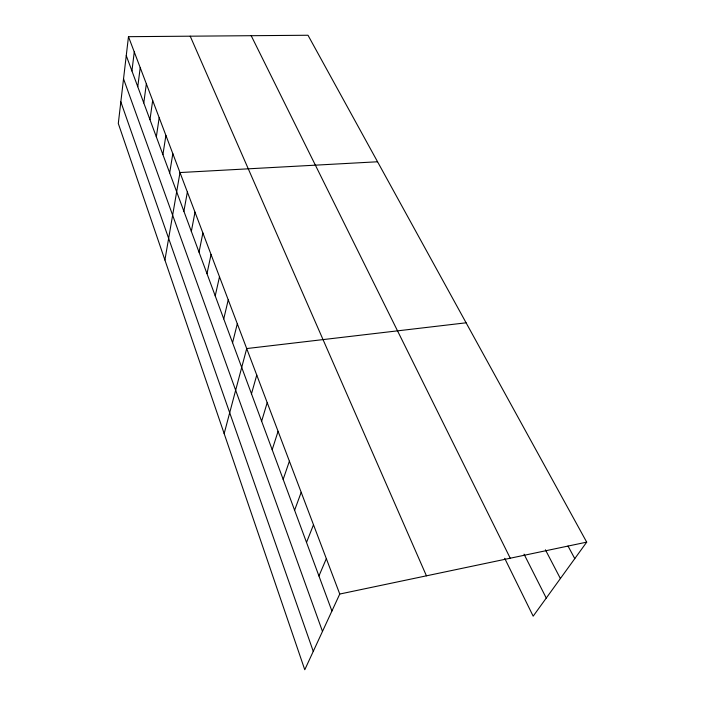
<?xml version="1.0" encoding="UTF-8"?>
<svg xmlns="http://www.w3.org/2000/svg" width="705" height="705" viewBox="0 0 705 705"><rect width="100%" height="100%" fill="white"/><g stroke="black" fill="none" stroke-linecap="round" stroke-linejoin="round"><path stroke-width="1.06" d="M128.477 36.678L118.299 123.481L304.771 669.75L339.757 594.042L128.477 36.678L307.997 35.25L586.701 542.145L533.174 616.17L504.683 558.298M131.932 70.967L134.267 51.941M137.766 86.724L140.225 67.654M143.776 102.956L146.358 83.833M149.962 119.665L152.677 100.507M156.334 136.876L159.189 117.691M162.908 154.615L165.904 135.404M169.676 172.91L172.831 153.681M164.908 260.013L179.987 172.549L377.563 161.771M183.882 211.271L187.371 192.033M191.337 231.39L195.003 212.161M199.03 252.17L202.89 232.976M206.988 273.663L211.051 254.505M215.219 295.897L219.493 276.783M223.741 318.898L228.244 299.854M232.562 342.727L237.303 323.771M224.164 433.61L246.706 348.561L466.102 322.802M251.482 393.813L256.761 375.078M261.634 421.229L267.204 402.652M272.183 449.728L278.078 431.328M283.163 479.382L289.402 461.193M294.602 510.261L301.194 492.31M306.516 542.427L313.496 524.767M318.942 575.985L326.336 558.642M339.757 594.042L586.701 542.145M568.018 546.04L574.778 558.633M545.414 549.803L560.387 578.541M524.035 554.156L546.252 598.078M251.2 35.699L510.235 558.21M190.218 36.184L426.437 575.826M126.257 55.642L331.914 611.015M123.534 78.819L322.485 631.424M120.837 101.864L313.267 651.367"/></g></svg>
